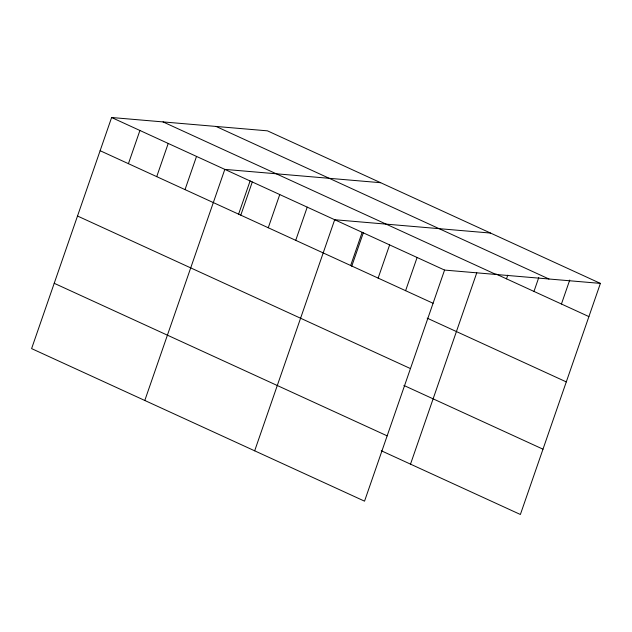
<?xml version="1.0" encoding="UTF-8"?>
<svg xmlns="http://www.w3.org/2000/svg" width="632" height="632" viewBox="0 0 632 632"><rect width="100%" height="100%" fill="white"/><g stroke="black" fill="none" stroke-linecap="round" stroke-linejoin="round"><path stroke-width="0.95" d="M600.4 283.397L267.462 130.84L111.619 117.513L31.6 348.603L364.538 501.16L444.565 270.077L600.4 283.397L520.381 514.488L381.27 450.742M128.422 163.68L139.917 130.484M156.728 176.644L168.223 143.448M185.026 189.616L196.52 156.42M144.799 400.475L224.818 169.384L380.662 182.711M238.517 214.414L250.146 180.831M240.792 215.172L252.287 181.969M268.26 227.757L279.755 194.561M295.729 240.342L307.223 207.146M254.672 450.813L334.691 219.731L490.527 233.058M350.665 265.519L362.16 232.315M351.716 266.285L363.345 232.702M378.134 278.104L389.628 244.908M405.602 290.688L417.096 257.493M410.508 464.141L476.773 272.779M506.501 278.838L507.78 275.149M533.969 291.423L538.756 277.59M561.437 304.008L569.74 280.031M216.033 126.44L548.971 279.004M495.867 273.964L588.906 316.6M163.048 121.913L495.986 274.47M111.619 117.513L444.565 270.077M100.125 150.708L433.07 303.273M427.177 318.157L566.288 381.902M77.515 216.018L410.452 368.575M403.88 385.441L542.991 449.186M54.21 283.294L387.155 435.859"/></g></svg>
